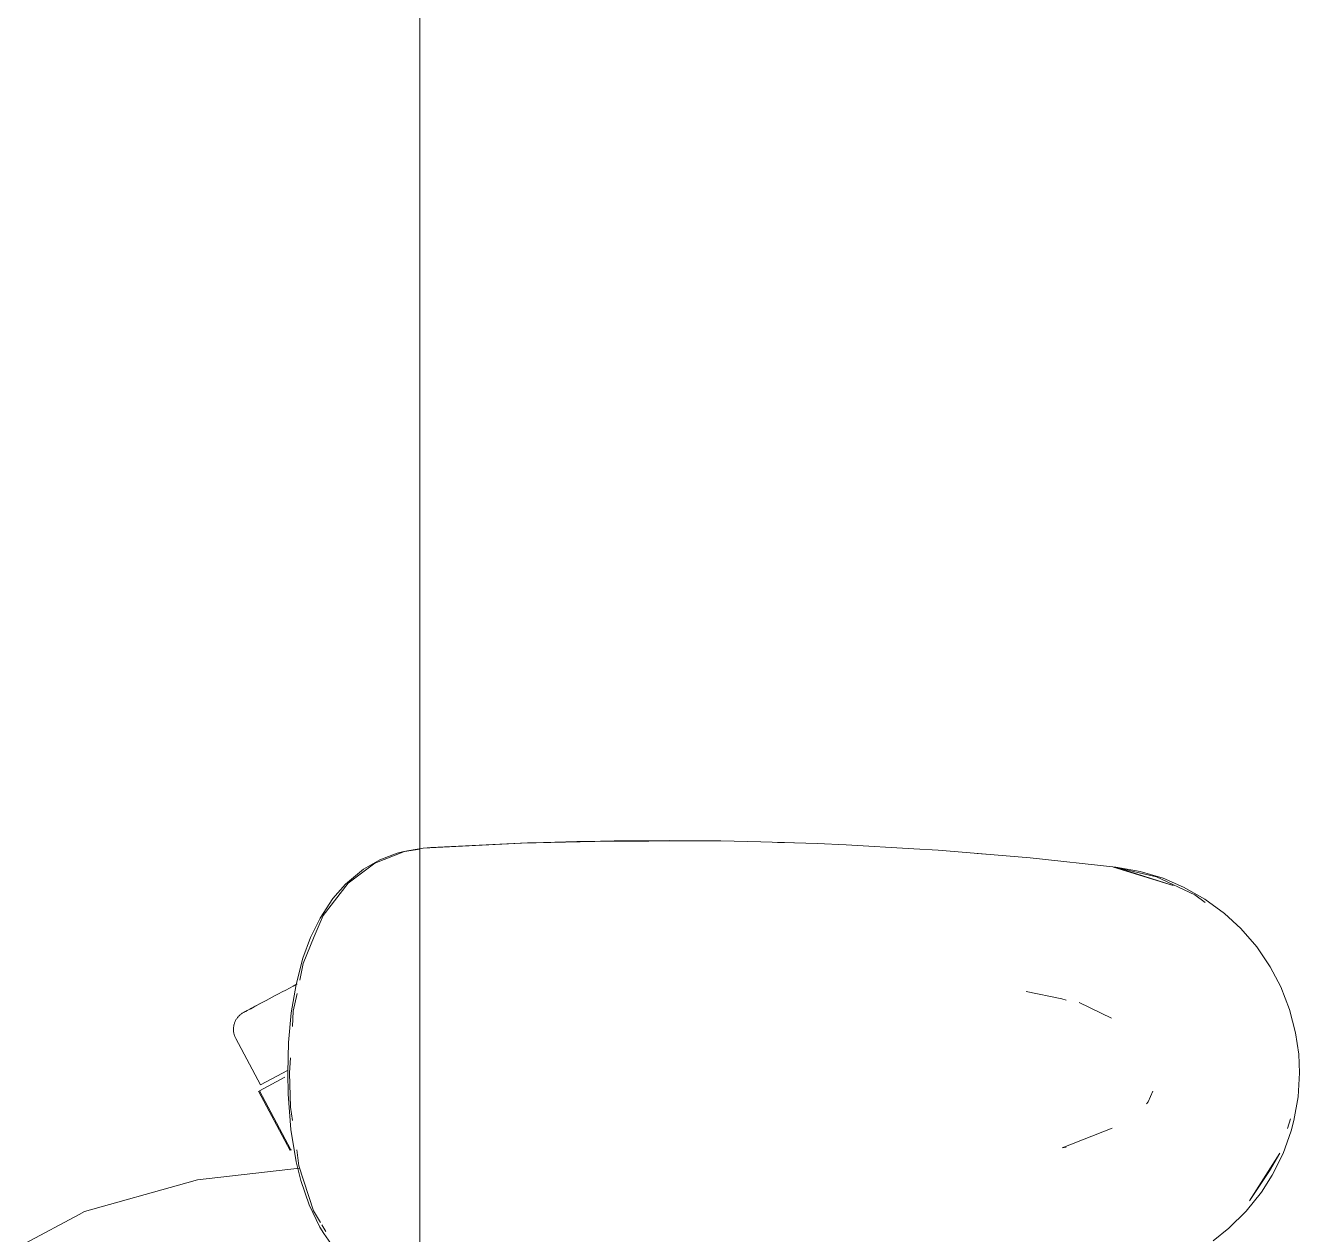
# Model space of a CAD drawing. Header units: millimetres. Extents: x 79795 to 317870, y -36033 to 97293.
# Drawn here: x 223485.4 to 223751.6, y 33411.6 to 33664.1 of the extents above; entities that cross this region are included whole.
import ezdxf

# ---------------------------------------------------------------- set-up
doc = ezdxf.new("R2010")
doc.units = ezdxf.units.MM
doc.header["$MEASUREMENT"] = 0
doc.layers.add('G-IMPT', color=8, linetype='CONTINUOUS', lineweight=9)
doc.layers.add('I-FURN', color=8, linetype='CONTINUOUS', lineweight=9)

msp = doc.modelspace()

# ---------------------------------------------------------------- linework, layer by layer
at = {"layer": 'G-IMPT'}
for p, q in [((223590.28, 33493.35), (223568.5, 33492.26)), ((223589.07, 33493.31), (223568.5, 33492.26)), ((223590.28, 33493.35), (223570.1, 33492.38)), ((223610.47, 33493.82), (223589.07, 33493.31)), ((223600.63, 33493.65), (223589.07, 33493.31)), ((223589.07, 33493.31), (223590.28, 33493.35)), ((223610.47, 33493.82), (223590.28, 33493.35)), ((223600.63, 33493.65), (223619.86, 33493.86)), ((223610.47, 33493.82), (223600.63, 33493.65)), ((223630.65, 33493.77), (223600.63, 33493.65)), ((223608.43, 33493.79), (223606.52, 33493.72)), ((223610.47, 33493.78), (223608.43, 33493.79)), ((223630.65, 33493.77), (223610.47, 33493.82)), ((223630.65, 33493.77), (223619.86, 33493.86)), ((223630.65, 33493.77), (223639.07, 33493.6)), ((223650.83, 33493.22), (223639.07, 33493.6)), ((223644.01, 33493.47), (223642.51, 33493.48)), ((223645.94, 33493.36), (223644.01, 33493.47)), ((223650.83, 33493.22), (223656.85, 33492.96)), ((223564.63, 33491.55), (223558.44, 33489.14)), ((223559.47, 33489.8), (223563.11, 33491.2)), ((223564.45, 33491.57), (223563.11, 33491.2)), ((223564.45, 33491.57), (223566.85, 33492.01)), ((223564.63, 33491.55), (223567.8, 33492.03)), ((223568.5, 33492.26), (223566.85, 33492.01)), ((223568.5, 33492.26), (223570.1, 33492.38)), ((223670.99, 33492.15), (223656.85, 33492.96)), ((223676.08, 33491.83), (223670.99, 33492.15)), ((223676.08, 33491.83), (223691.14, 33490.58)), ((223684.26, 33491.18), (223685.94, 33491.01)), ((223691.14, 33490.58), (223695.27, 33490.23)), ((223556.03, 33487.85), (223552.29, 33484.77)), ((223558.44, 33489.14), (223552.81, 33484.97)), ((223559.47, 33489.8), (223556.03, 33487.85)), ((223695.27, 33490.23), (223713.19, 33488.33)), ((223712.68, 33488.33), (223725.14, 33484.5)), ((223712.68, 33488.33), (223715.99, 33487.41)), ((223713.19, 33488.33), (223718.24, 33487.43)), ((223721.65, 33486.28), (223713.24, 33488.2)), ((223725.14, 33484.5), (223715.99, 33487.41)), ((223723.1, 33485.97), (223718.24, 33487.43)), ((223721.65, 33486.28), (223729.71, 33482.55)), ((223727.34, 33484.16), (223723.1, 33485.97)), ((223552.81, 33484.97), (223547.6, 33478.18)), ((223549.62, 33481.73), (223552.29, 33484.77)), ((223727.34, 33484.16), (223731.78, 33481.64)), ((223731.82, 33480.95), (223729.71, 33482.55)), ((223546.97, 33477.68), (223549.62, 33481.73)), ((223735.86, 33478.65), (223731.78, 33481.64)), ((223546.97, 33477.68), (223544.99, 33473.61)), ((223547.6, 33478.18), (223545.76, 33473.79)), ((223735.86, 33478.65), (223739.3, 33475.48)), ((223742.62, 33471.65), (223739.3, 33475.48)), ((223543.4, 33469.28), (223544.99, 33473.61)), ((223543.43, 33468.16), (223545.76, 33473.79)), ((223543.4, 33469.28), (223541.97, 33463.8)), ((223745.45, 33467.48), (223742.62, 33471.65)), ((223543.43, 33468.16), (223542.72, 33464.7)), ((223745.45, 33467.48), (223747.64, 33463.32)), ((223540.97, 33457.86), (223541.97, 33463.8)), ((223542.16, 33461.95), (223541.39, 33458.2)), ((223694.48, 33462.36), (223701.91, 33460.79)), ((223747.64, 33463.32), (223749.48, 33458.6)), ((223702.8, 33460.55), (223701.91, 33460.79)), ((223712.31, 33456.75), (223705.53, 33460.02)), ((223750.74, 33453.74), (223749.48, 33458.6)), ((223540.97, 33457.86), (223540.41, 33451.71)), ((223541.39, 33458.2), (223541.19, 33455)), ((223750.74, 33453.74), (223751.39, 33449.22)), ((223540.23, 33445.38), (223540.41, 33451.71)), ((223540.79, 33448.48), (223540.6, 33445.38)), ((223751.56, 33445.38), (223751.39, 33449.22)), ((223540.32, 33440.87), (223540.23, 33445.38)), ((223540.83, 33438.21), (223540.6, 33445.38)), ((223751.56, 33445.38), (223751.26, 33440.34)), ((223540.32, 33440.87), (223540.89, 33433.55)), ((223720.94, 33441.55), (223719.93, 33439.33)), ((223751.26, 33440.34), (223750.38, 33435.39)), ((223540.83, 33438.21), (223541.22, 33435.43)), ((223719.93, 33439.33), (223719.63, 33438.88)), ((223749.02, 33433.7), (223749.64, 33435.73)), ((223750.38, 33435.39), (223749.82, 33433.26)), ((223542.01, 33426.79), (223540.89, 33433.55)), ((223701.98, 33429.66), (223712.4, 33433.8)), ((223748.11, 33428.49), (223749.82, 33433.26)), ((223542.1, 33429.24), (223542.56, 33425.95)), ((223701.98, 33429.66), (223702.8, 33429.82)), ((223542.99, 33422.87), (223542.01, 33426.79)), ((223747.46, 33428.58), (223741.14, 33418.63)), ((223747.46, 33428.58), (223745.3, 33424.9)), ((223748.11, 33428.49), (223745.86, 33423.98)), ((223542.68, 33425.45), (223521.4, 33423.03)), ((223542.56, 33425.95), (223545.59, 33416.56)), ((223745.3, 33424.9), (223741.14, 33418.63)), ((223745.86, 33423.98), (223743.6, 33420.43)), ((223519.14, 33422.39), (223497.79, 33416.39)), ((223519.14, 33422.39), (223521.4, 33423.03)), ((223542.99, 33422.87), (223544.72, 33417.78)), ((223740.41, 33416.45), (223743.6, 33420.43)), ((223497.79, 33416.39), (223496.68, 33415.79)), ((223544.72, 33417.78), (223546.93, 33413.14)), ((223545.59, 33416.56), (223547.05, 33414.11)), ((223740.41, 33416.45), (223736.8, 33412.9)), ((223496.68, 33415.79), (223485.44, 33409.78)), ((223547.33, 33413.64), (223548.2, 33412.2)), ((223546.93, 33413.14), (223547.74, 33411.77)), ((223550.18, 33408.31), (223547.74, 33411.77)), ((223736.8, 33412.9), (223733.5, 33410.28))]:
    msp.add_line(p, q, dxfattribs=at)
at = {"layer": 'I-FURN'}
for p, q in [((223567.8, 32609.83), (223567.8, 34209.83)), ((223567.8, 34209.83), (223567.8, 32609.83)), ((223542.19, 33463.91), (223541.37, 33463.47)), ((223536.96, 33461.13), (223536.33, 33460.79)), ((223537.63, 33461.48), (223536.96, 33461.13)), ((223538.32, 33461.85), (223537.63, 33461.48)), ((223539.04, 33462.24), (223538.32, 33461.85)), ((223539.79, 33462.64), (223539.04, 33462.24)), ((223540.57, 33463.05), (223539.79, 33462.64)), ((223541.37, 33463.47), (223540.57, 33463.05)), ((223531.75, 33458.36), (223532, 33458.5)), ((223532.16, 33458.58), (223531.88, 33458.43)), ((223532, 33458.5), (223532.3, 33458.65)), ((223532.48, 33458.75), (223532.16, 33458.58)), ((223532.3, 33458.65), (223532.64, 33458.83)), ((223532.83, 33458.94), (223532.48, 33458.75)), ((223532.64, 33458.83), (223533.01, 33459.03)), ((223533.23, 33459.15), (223532.83, 33458.94)), ((223533.01, 33459.03), (223533.42, 33459.25)), ((223533.66, 33459.37), (223533.23, 33459.15)), ((223533.42, 33459.25), (223533.87, 33459.49)), ((223534.12, 33459.62), (223533.66, 33459.37)), ((223533.87, 33459.49), (223534.35, 33459.74)), ((223534.62, 33459.89), (223534.12, 33459.62)), ((223534.35, 33459.74), (223534.86, 33460.02)), ((223535.16, 33460.17), (223534.62, 33459.89)), ((223534.86, 33460.02), (223535.42, 33460.31)), ((223535.73, 33460.47), (223535.16, 33460.17)), ((223535.42, 33460.31), (223536, 33460.62)), ((223536.33, 33460.79), (223535.73, 33460.47)), ((223529.08, 33455.65), (223529.13, 33455.8)), ((223529.13, 33455.8), (223529.19, 33455.95)), ((223529.19, 33455.95), (223529.26, 33456.1)), ((223529.26, 33456.1), (223529.33, 33456.25)), ((223529.33, 33456.25), (223529.4, 33456.39)), ((223529.4, 33456.39), (223529.48, 33456.53)), ((223529.48, 33456.53), (223529.57, 33456.66)), ((223529.57, 33456.66), (223529.66, 33456.8)), ((223529.66, 33456.8), (223529.76, 33456.92)), ((223529.76, 33456.92), (223529.86, 33457.05)), ((223529.86, 33457.05), (223529.97, 33457.17)), ((223529.97, 33457.17), (223530.08, 33457.28)), ((223530.08, 33457.28), (223530.2, 33457.39)), ((223530.2, 33457.39), (223530.32, 33457.5)), ((223530.32, 33457.5), (223530.45, 33457.6)), ((223530.45, 33457.6), (223530.58, 33457.7)), ((223530.58, 33457.7), (223530.71, 33457.79)), ((223530.71, 33457.79), (223530.85, 33457.87)), ((223530.85, 33457.87), (223530.99, 33457.95)), ((223530.99, 33457.95), (223531.02, 33457.97)), ((223531.02, 33457.97), (223531.04, 33457.99)), ((223531.03, 33457.98), (223531.02, 33457.97)), ((223531.07, 33458), (223531.03, 33457.98)), ((223531.04, 33457.99), (223531.11, 33458.02)), ((223531.15, 33458.04), (223531.07, 33458)), ((223531.11, 33458.02), (223531.21, 33458.07)), ((223531.28, 33458.11), (223531.15, 33458.04)), ((223531.21, 33458.07), (223531.35, 33458.15)), ((223531.44, 33458.19), (223531.28, 33458.11)), ((223531.35, 33458.15), (223531.53, 33458.24)), ((223531.64, 33458.3), (223531.44, 33458.19)), ((223531.53, 33458.24), (223531.75, 33458.36)), ((223531.88, 33458.43), (223531.64, 33458.3)), ((223528.89, 33454.54), (223528.9, 33454.7)), ((223528.89, 33454.38), (223528.89, 33454.54)), ((223528.89, 33454.22), (223528.89, 33454.38)), ((223528.9, 33454.06), (223528.89, 33454.22)), ((223528.9, 33454.7), (223528.91, 33454.86)), ((223528.92, 33453.9), (223528.9, 33454.06)), ((223528.91, 33454.86), (223528.93, 33455.02)), ((223528.94, 33453.74), (223528.92, 33453.9)), ((223528.93, 33455.02), (223528.96, 33455.18)), ((223528.97, 33453.58), (223528.94, 33453.74)), ((223528.96, 33455.18), (223528.99, 33455.34)), ((223529.01, 33453.42), (223528.97, 33453.58)), ((223528.99, 33455.34), (223529.03, 33455.5)), ((223529.05, 33453.27), (223529.01, 33453.42)), ((223529.03, 33455.5), (223529.08, 33455.65)), ((223529.1, 33453.12), (223529.05, 33453.27)), ((223529.16, 33452.96), (223529.1, 33453.12)), ((223529.22, 33452.81), (223529.16, 33452.96)), ((223529.29, 33452.67), (223529.22, 33452.81)), ((223529.36, 33452.52), (223529.29, 33452.67)), ((223529.36, 33452.52), (223534.51, 33442.84)), ((223534.51, 33442.84), (223540.14, 33445.83)), ((223534.32, 33441.61), (223539.62, 33444.42)), ((223534.15, 33441.52), (223540.73, 33429.16)), ((223540.9, 33429.25), (223534.32, 33441.61)), ((223540.99, 33429.3), (223540.9, 33429.25))]:
    msp.add_line(p, q, dxfattribs=at)

doc.saveas('drawing.dxf')
